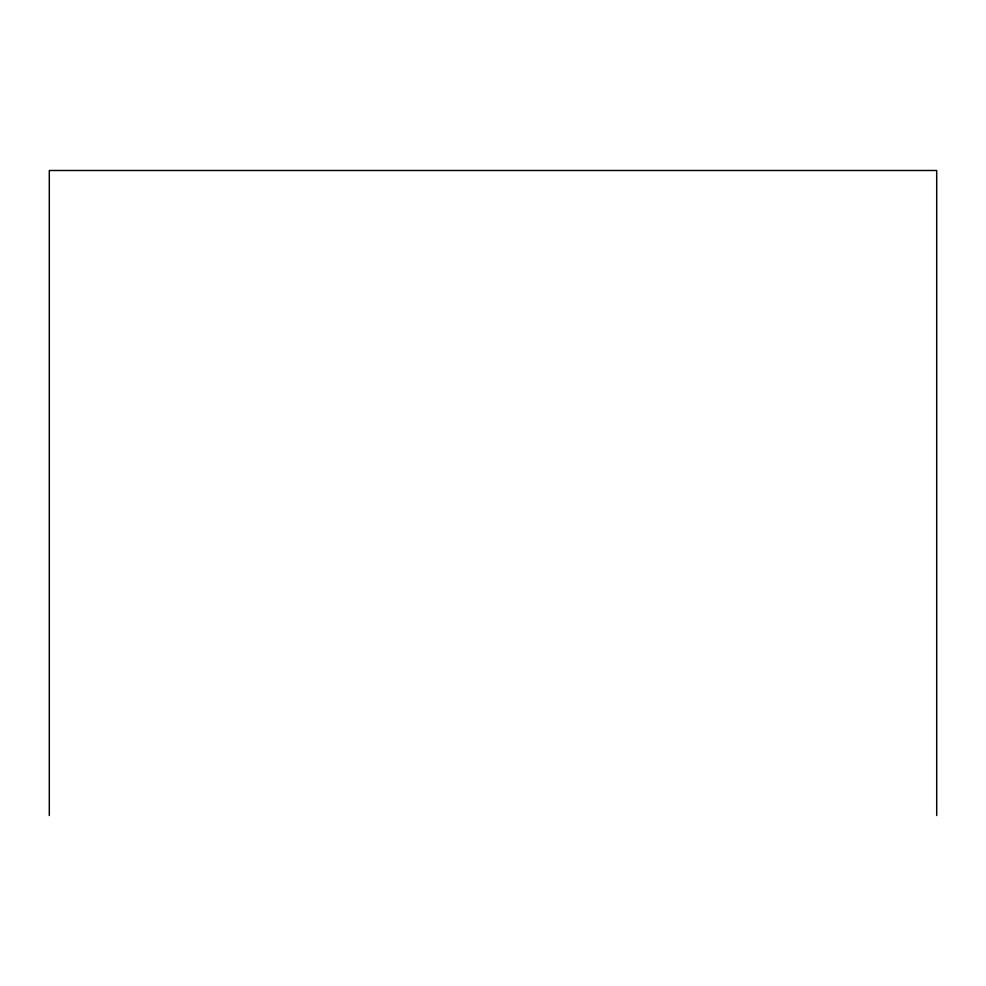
<?xml version="1.0" encoding="UTF-8"?>
<svg xmlns="http://www.w3.org/2000/svg" width="986" height="986" viewBox="0 0 986 986"><rect width="100%" height="100%" fill="white"/><g stroke="black" fill="none" stroke-linecap="round" stroke-linejoin="round"><path stroke-width="1.48" d="M936.7 815.508L936.7 170.492L49.3 170.492L49.3 815.508"/></g></svg>
